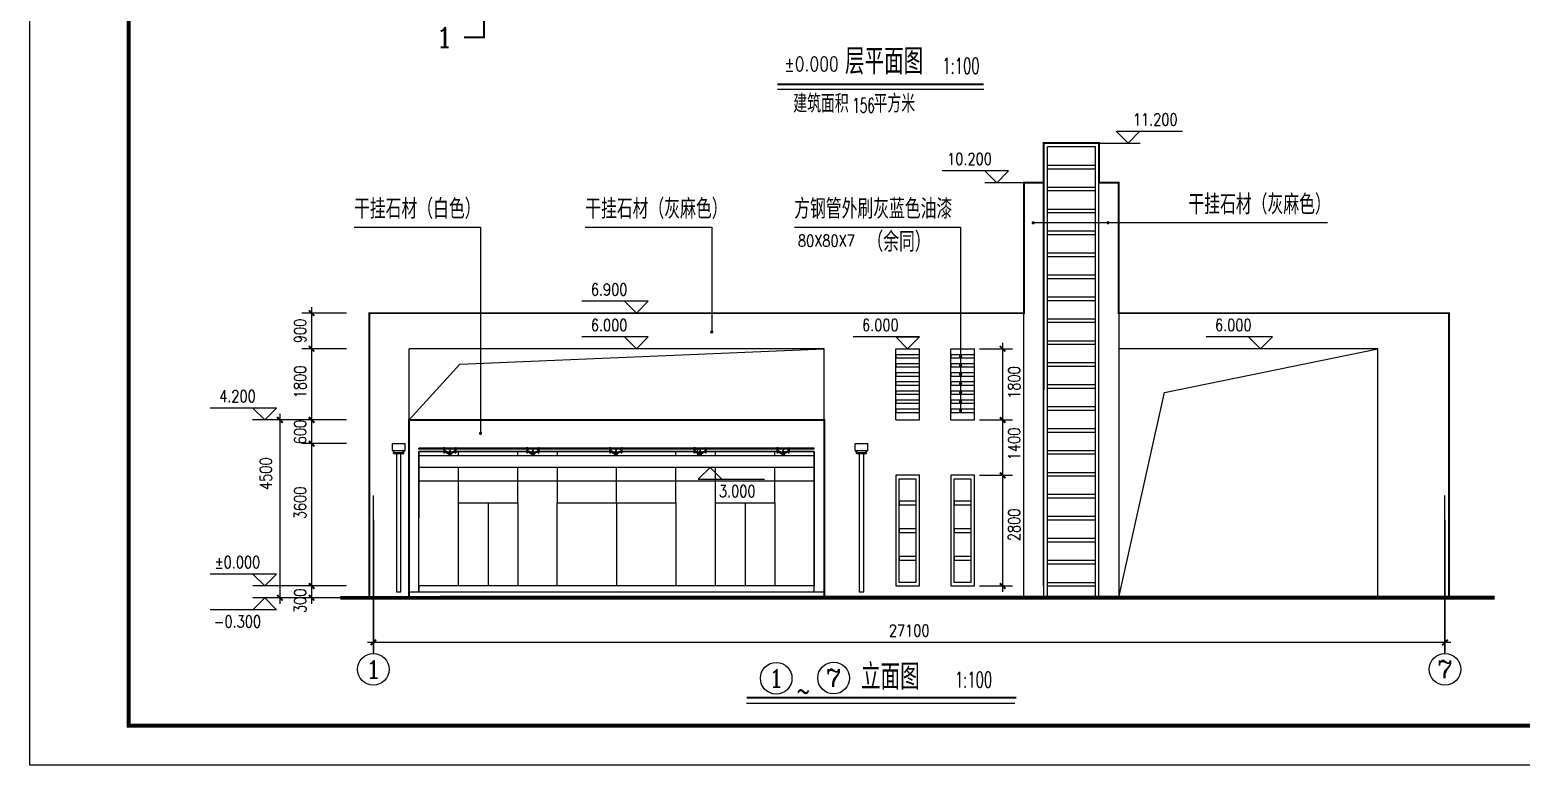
# Model space of a CAD drawing. Extents: x 535358 to 858566, y -185481 to -98609.
# Drawn here: x 711784 to 749501, y -162258 to -143660 of the extents above; entities that cross this region are included whole.
import ezdxf
from ezdxf.enums import TextEntityAlignment as Align

# ---------------------------------------------------------------- set-up
doc = ezdxf.new("R2010")
doc.units = 0
doc.header["$LTSCALE"] = 1000
doc.header["$MEASUREMENT"] = 0
doc.linetypes.add('CENTER2', pattern=[1.125, 0.75, -0.125, 0.125, -0.125])
doc.linetypes.add('CENTERX2', pattern=[101.6, 63.5, -12.7, 12.7, -12.7])
doc.layers.get('0').update_dxf_attribs({"linetype": 'CONTINUOUS'})
doc.layers.get('DEFPOINTS').update_dxf_attribs({"linetype": 'CONTINUOUS'})
for name, color, linetype in [('_TCH_MASK', 7, 'CONTINUOUS'), ('AXIS', 3, 'CONTINUOUS'), ('AXIS_TEXT', 3, 'CONTINUOUS'), ('E_GROUND', 2, 'CONTINUOUS'), ('E_WALL', 255, 'CONTINUOUS'), ('E_WINDOW', 2, 'CONTINUOUS'), ('LEVL', 3, 'CONTINUOUS'), ('PUB_SYMB', 3, 'CONTINUOUS'), ('PUB_SYMB_TEXT', 7, 'CONTINUOUS'), ('PUB_TEXT', 7, 'CONTINUOUS'), ('PUB_TITLE', 4, 'CONTINUOUS'), ('PUB_WALL', 255, 'CONTINUOUS'), ('STAIR', 2, 'CONTINUOUS'), ('WALL', 151, 'CONTINUOUS'), ('玻璃', 3, 'CONTINUOUS')]:
    doc.layers.add(name, color=color, linetype=linetype)
doc.styles.add('-HZTXTSIMPLEX', font='SIMPLEX.shx', dxfattribs={"bigfont": 'HZTXT.shx'})
doc.styles.add('-宋体', font='SimSun.ttf', dxfattribs={"width": 0.8})
doc.styles.add('_COMPLEX', font='COMPLEX', dxfattribs={"width": 0.6125})
doc.styles.add('_OCHINESE', font='simplex.shx', dxfattribs={"bigfont": 'OCHINESE.shx'})
doc.styles.add('_SIMPLEX', font='SIMPLEX.shx', dxfattribs={"width": 0.8})
doc.styles.add('COMP', font='COMPLEX.shx', dxfattribs={"bigfont": 'hztxt'})
doc.styles.add('COMPLEX', font='COMPLEX.shx')
doc.styles.add('dim_font', font='SIMPLEX.shx', dxfattribs={"width": 0.8})
doc.dimstyles.new('DIMN', dxfattribs={"dimtxt": 300, "dimasz": 100, "dimexe": 250, "dimexo": 300, "dimgap": 0, "dimtad": 0, "dimdec": 0, "dimzin": 0, "dimdsep": 46, "dimtxsty": 'dim_font', "dimblk": 'ARCHTICK', "dimcen": 0.09, "dimdle": 150, "dimclrt": 7, "dimazin": 0, "dimtfac": 1, "dimtdec": 0, "dimtix": 1, "dimtmove": 2, "dimatfit": 3, "dimldrblk": 'ARCHTICK', "dimfxl": 1, "dimtvp": 1, "dimtolj": 1, "dimtzin": 0, "dimarcsym": 0})

# ---------------------------------------------------------------- blocks, each defined once
blk = doc.blocks.new('_section')
at = {"const_width": 0.1}
blk.add_lwpolyline([(1, 0), (0, 0), (0, 1.5)], dxfattribs=at)
at = {"layer": 'PUB_SYMB_TEXT', "style": 'COMP'}
blk.add_attdef('A', text='', height=1, dxfattribs=at).set_placement((2, 0), align=Align.MIDDLE)
blk = doc.blocks.new('_axiso')
blk.add_circle((0, 0), 0.5)
at = {"layer": 'AXIS_TEXT', "style": 'COMPLEX', "width": 1.041667}
blk.add_attdef('A', text='', height=0.56, dxfattribs=at).set_placement((-0.25, -0.28), (0.25, -0.28), align=Align.FIT)
blk = doc.blocks.new('_archtick')
at = {"const_width": 0.5}
blk.add_lwpolyline([(-0.7, -0.7), (0.7, 0.7)], dxfattribs=at)
blk = doc.blocks.new('*D268')
at = {"layer": 'AXIS', "color": 0, "lineweight": -2, "transparency": 16777216}
for p, q in [((720474, -156055), (720474, -159405)), ((747574, -156055), (747574, -159405)), ((747724, -159155), (720324, -159155))]:
    blk.add_line(p, q, dxfattribs=at)
at = {"layer": 'DEFPOINTS', "color": 0, "transparency": 16777216}
for p in [(720474, -155755), (747574, -155755), (720474, -159155)]:
    blk.add_point(p, dxfattribs=at)
at = {"layer": 'AXIS', "color": 0, "lineweight": -2, "transparency": 16777216, "xscale": 100, "yscale": 100, "zscale": 100, "rotation": 180}
blk.add_blockref('_archtick', (720474, -159155), dxfattribs=at)
at = {"layer": 'AXIS', "color": 0, "lineweight": -2, "transparency": 16777216, "xscale": 100, "yscale": 100, "zscale": 100}
blk.add_blockref('_archtick', (747574, -159155), dxfattribs=at)
at = {"layer": 'AXIS', "color": 7, "transparency": 16777216, "insert": (734024, -158855), "char_height": 300, "attachment_point": 5, "style": 'dim_font'}
blk.add_mtext('\\A1;27100', dxfattribs=at)
blk = doc.blocks.new('*D269')
at = {"layer": 'AXIS', "color": 0, "lineweight": -2, "transparency": 16777216}
for p, q in [((719795, -154126), (718660, -154126)), ((718910, -153976), (718910, -157876)), ((719795, -157726), (718660, -157726))]:
    blk.add_line(p, q, dxfattribs=at)
at = {"layer": 'DEFPOINTS', "color": 0, "transparency": 16777216}
for p in [(720095, -154126), (718910, -157726), (720095, -157726)]:
    blk.add_point(p, dxfattribs=at)
at = {"layer": 'AXIS', "color": 0, "lineweight": -2, "transparency": 16777216, "xscale": 100, "yscale": 100, "zscale": 100}
for p, rotation in [((718910, -154126), 90), ((718910, -157726), 270)]:
    blk.add_blockref('_archtick', p, dxfattribs=dict(at, rotation=rotation))
at = {"layer": 'AXIS', "color": 7, "transparency": 16777216, "insert": (718620, -155626), "char_height": 300, "attachment_point": 5, "rotation": 90, "style": 'dim_font'}
blk.add_mtext('\\A1;3600', dxfattribs=at)
blk = doc.blocks.new('*D270')
at = {"layer": 'AXIS', "color": 0, "lineweight": -2, "transparency": 16777216}
for p, q in [((718110, -153376), (718110, -158176)), ((719180, -153526), (717860, -153526)), ((719162, -158026), (717860, -158026))]:
    blk.add_line(p, q, dxfattribs=at)
at = {"layer": 'DEFPOINTS', "color": 0, "transparency": 16777216}
for p in [(719480, -153526), (718110, -158026), (719462, -158026)]:
    blk.add_point(p, dxfattribs=at)
at = {"layer": 'AXIS', "color": 0, "lineweight": -2, "transparency": 16777216, "xscale": 100, "yscale": 100, "zscale": 100}
for p, rotation in [((718110, -153526), 90), ((718110, -158026), 270)]:
    blk.add_blockref('_archtick', p, dxfattribs=dict(at, rotation=rotation))
at = {"layer": 'AXIS', "color": 7, "transparency": 16777216, "insert": (717755, -154886), "char_height": 300, "attachment_point": 5, "rotation": 90, "style": 'dim_font'}
blk.add_mtext('\\A1;4500', dxfattribs=at)
blk = doc.blocks.new('*D271')
at = {"layer": 'AXIS', "color": 0, "lineweight": -2, "transparency": 16777216}
for p, q in [((718910, -157576), (718910, -158176)), ((719795, -157726), (718660, -157726)), ((719795, -158026), (718660, -158026))]:
    blk.add_line(p, q, dxfattribs=at)
at = {"layer": 'DEFPOINTS', "color": 0, "transparency": 16777216}
for p in [(718910, -158026), (720095, -157726), (720095, -158026)]:
    blk.add_point(p, dxfattribs=at)
at = {"layer": 'AXIS', "color": 0, "lineweight": -2, "transparency": 16777216, "xscale": 100, "yscale": 100, "zscale": 100}
for p, rotation in [((718910, -157726), 90), ((718910, -158026), 270)]:
    blk.add_blockref('_archtick', p, dxfattribs=dict(at, rotation=rotation))
at = {"layer": 'AXIS', "color": 7, "transparency": 16777216, "insert": (718621, -158102), "char_height": 300, "attachment_point": 5, "rotation": 90, "style": 'dim_font'}
blk.add_mtext('\\A1;300', dxfattribs=at)
blk = doc.blocks.new('*D272')
at = {"layer": 'AXIS', "color": 0, "lineweight": -2, "transparency": 16777216}
for p, q in [((719795, -150826), (718660, -150826)), ((718910, -150676), (718910, -151876)), ((719795, -151726), (718660, -151726))]:
    blk.add_line(p, q, dxfattribs=at)
at = {"layer": 'DEFPOINTS', "color": 0, "transparency": 16777216}
for p in [(720095, -150826), (718910, -151726), (720095, -151726)]:
    blk.add_point(p, dxfattribs=at)
at = {"layer": 'AXIS', "color": 0, "lineweight": -2, "transparency": 16777216, "xscale": 100, "yscale": 100, "zscale": 100}
for p, rotation in [((718910, -150826), 90), ((718910, -151726), 270)]:
    blk.add_blockref('_archtick', p, dxfattribs=dict(at, rotation=rotation))
at = {"layer": 'AXIS', "color": 7, "transparency": 16777216, "insert": (718619, -151276), "char_height": 300, "attachment_point": 5, "rotation": 90, "style": 'dim_font'}
blk.add_mtext('\\A1;900', dxfattribs=at)
blk = doc.blocks.new('*D273')
at = {"layer": 'AXIS', "color": 0, "lineweight": -2, "transparency": 16777216}
for p, q in [((718910, -151576), (718910, -153676)), ((719795, -151726), (718660, -151726)), ((719795, -153526), (718660, -153526))]:
    blk.add_line(p, q, dxfattribs=at)
at = {"layer": 'DEFPOINTS', "color": 0, "transparency": 16777216}
for p in [(720095, -151726), (718910, -153526), (720095, -153526)]:
    blk.add_point(p, dxfattribs=at)
at = {"layer": 'AXIS', "color": 0, "lineweight": -2, "transparency": 16777216, "xscale": 100, "yscale": 100, "zscale": 100}
for p, rotation in [((718910, -151726), 90), ((718910, -153526), 270)]:
    blk.add_blockref('_archtick', p, dxfattribs=dict(at, rotation=rotation))
at = {"layer": 'AXIS', "color": 7, "transparency": 16777216, "insert": (718619, -152564), "char_height": 300, "attachment_point": 5, "rotation": 90, "style": 'dim_font'}
blk.add_mtext('\\A1;1800', dxfattribs=at)
blk = doc.blocks.new('bz')
at = {"color": 2, "linetype": 'Continuous'}
for p, q in [((-172, 153), (-158, 156)), ((-172, 153), (-158, 156)), ((-172, 150), (-172, 153)), ((-142, 151), (-172, 151)), ((-157, 151), (-172, 151)), ((-172, 150), (-160, 150)), ((-172, 150), (-160, 150)), ((-172, 124), (-160, 124)), ((-172, 124), (-172, 121)), ((-142, 123), (-172, 123)), ((-157, 123), (-172, 123)), ((-172, 121), (-158, 118)), ((-172, 121), (-158, 118)), ((-126, 156), (-158, 156)), ((-126, 118), (-158, 118)), ((-157, 118), (-157, 115)), ((-157, 115), (-142, 115)), ((-156, 118), (-156, 115)), ((-147, 115), (-148, 114)), ((-148, 114), (-134, 114)), ((-134, 114), (-148, 114)), ((-148, 108), (-148, 114)), ((-148, 108), (-147, 107)), ((-134, 108), (-148, 108)), ((-134, 108), (-148, 108)), ((-134, 108), (-148, 108)), ((-134, 108), (-148, 108)), ((-147, 107), (-147, 89)), ((-135, 107), (-147, 107)), ((-137, 114), (-145, 108)), ((-145, 114), (-137, 108)), ((-145, 114), (-145, 108)), ((-142, 151), (-112, 151)), ((-142, 123), (-112, 123)), ((-142, 115), (-126, 115)), ((-137, 114), (-137, 108)), ((-135, 115), (-134, 114)), ((-134, 108), (-135, 107)), ((-135, 107), (-135, 89)), ((-134, 108), (-134, 114)), ((-127, 118), (-127, 115)), ((-112, 153), (-126, 156)), ((-112, 121), (-126, 118)), ((-126, 118), (-126, 115)), ((-112, 150), (-124, 150)), ((-112, 124), (-124, 124)), ((-112, 150), (-112, 153)), ((-112, 124), (-112, 121)), ((112, 153), (126, 156)), ((112, 150), (112, 153)), ((142, 151), (112, 151)), ((112, 150), (124, 150)), ((112, 124), (112, 121)), ((112, 124), (124, 124)), ((142, 123), (112, 123)), ((112, 121), (126, 118)), ((126, 156), (142, 156)), ((126, 118), (126, 115)), ((126, 118), (158, 118)), ((142, 115), (126, 115)), ((127, 118), (127, 115)), ((135, 115), (134, 114)), ((134, 108), (134, 114)), ((134, 114), (148, 114)), ((148, 114), (134, 114)), ((134, 108), (135, 107)), ((134, 108), (148, 108)), ((134, 108), (148, 108)), ((134, 108), (148, 108)), ((134, 108), (148, 108)), ((135, 107), (135, 89)), ((135, 107), (147, 107)), ((137, 114), (137, 108)), ((145, 114), (137, 108)), ((137, 114), (145, 108)), ((157, 156), (142, 156)), ((142, 151), (171, 151)), ((142, 123), (171, 123)), ((157, 115), (142, 115)), ((145, 114), (145, 108)), ((147, 115), (148, 114)), ((148, 108), (147, 107)), ((147, 107), (147, 89)), ((148, 108), (148, 114)), ((156, 118), (156, 115)), ((171, 153), (157, 156)), ((171, 121), (157, 118)), ((157, 118), (157, 115)), ((171, 150), (159, 150)), ((171, 124), (159, 124)), ((171, 150), (171, 153)), ((171, 124), (171, 121))]:
    blk.add_line(p, q, dxfattribs=at)
at = {"color": 2}
for p, q in [((-167, 79), (-117, 79)), ((-167, 79), (-167, 73)), ((-167, 79), (-117, 79)), ((-167, 73), (-142, 73)), ((-142, 73), (-51, 19)), ((-37, 47), (-117, 79)), ((-117, 79), (-117, 58)), ((-117, 77), (-117, 68)), ((-111, 69), (-111, 63)), ((-110, 62), (-52, 27)), ((-51, 47), (-109, 70)), ((-51, 28), (-51, 46)), ((-51, 19), (-51, 17)), ((-51, 19), (-51, 18)), ((-51, 17), (-35, 17)), ((-37, 47), (-37, 17)), ((-37, 47), (37, 47)), ((-37, 17), (51, 17)), ((-10, 17), (-24, 17)), ((-24, -7), (-24, 7)), ((24, 7), (-24, 7)), ((-17, 72), (-17, 59)), ((-17, 54), (-17, 47)), ((-15, 7), (-15, 17)), ((-14, 75), (14, 75)), ((-14, 57), (14, 57)), ((-13, 57), (13, 57)), ((13, 57), (-13, 57)), ((-10, 5), (10, -5)), ((-10, -5), (-10, 5)), ((-10, -5), (10, 5)), ((10, 5), (-10, 5)), ((-9, 59), (-9, 72)), ((-9, 47), (-9, 54)), ((9, 59), (9, 72)), ((9, 47), (9, 54)), ((10, -5), (10, 5)), ((15, 7), (15, 17)), ((17, 72), (17, 59)), ((17, 54), (17, 47)), ((24, -7), (24, 7)), ((37, 47), (117, 79)), ((37, 47), (37, 17)), ((142, 73), (51, 19)), ((51, 47), (109, 70)), ((51, 28), (51, 46)), ((51, 19), (51, 17)), ((110, 62), (52, 27)), ((111, 69), (111, 63)), ((117, 79), (117, 58)), ((167, 79), (117, 79)), ((167, 79), (117, 79)), ((117, 77), (117, 68)), ((167, 73), (142, 73)), ((167, 79), (167, 73)), ((24, -7), (-24, -7)), ((15, -7), (-15, -7)), ((10, -5), (-10, -5))]:
    blk.add_line(p, q, dxfattribs=at)
at = {"color": 0, "linetype": 'CENTER2', "ltscale": 0.05}
for p, q in [((-160, 150), (-160, 124)), ((-146, 107), (-146, 89)), ((-142, 142), (-142, 22)), ((-137, 107), (-137, 89)), ((-124, 150), (-124, 124)), ((124, 150), (124, 124)), ((137, 107), (137, 89)), ((142, 142), (142, 24)), ((146, 107), (146, 89)), ((159, 150), (159, 124))]:
    blk.add_line(p, q, dxfattribs=at)
at = {"ltscale": 0.04}
blk.add_line((-150, 150), (-150, 124), dxfattribs=at)
at = {"color": 0, "linetype": 'CENTER2', "ltscale": 0.01}
for p, q in [((-142, 21), (-142, 150)), ((0, 150), (0, -7)), ((0, 150), (0, -7)), ((142, 21), (142, 156))]:
    blk.add_line(p, q, dxfattribs=at)
at = {"color": 7, "linetype": 'CENTERX2'}
for p, q in [((-13, 7), (-13, 17)), ((13, 7), (13, 17))]:
    blk.add_line(p, q, dxfattribs=at)
at = {"color": 4}
for p, q in [((-8, 71), (-8, 71)), ((-8, 71), (-8, 71)), ((-8, 53), (-8, 53)), ((-8, 53), (-8, 53))]:
    blk.add_line(p, q, dxfattribs=at)
for p, q in [((-24, -7), (-24, -36)), ((24, -7), (24, -36))]:
    blk.add_line(p, q)
at = {"color": 2}
for centre, radius, start, end in [((-110, 69), 1, 68.0744, 179.2317), ((-110, 63), 1, 179.2317, 239.1209), ((-52, 28), 1, 239.1209, 359.2317), ((-52, 46), 1, 359.2317, 68.0744), ((-13, 71), 4.61, 20.4369, 159.5631), ((-13, 63), 5.67, 220.2984, 319.7016), ((-13, 52), 4.61, 20.4369, 159.5631), ((0, 75), 14, 0, 180), ((0, 61), 13.8, 51.5375, 128.4625), ((0, 77), 19.5, 243.8153, 296.1847), ((0, 43), 13.8, 51.5375, 128.4625), ((13, 71), 4.54, 19.7922, 160.2078), ((13, 63), 5.56, 219.7653, 320.2347), ((13, 53), 4.54, 19.7922, 160.2078), ((52, 46), 1, 111.9256, 180.7683), ((52, 28), 1, 180.7683, 300.8791), ((110, 69), 1, 0.7683, 111.9256), ((110, 63), 1, 300.8791, 0.7683)]:
    blk.add_arc(centre, radius, start, end, dxfattribs=at)
at = {"layer": 'DEFPOINTS', "color": 0, "linetype": 'ByBlock'}
blk.add_point((0, 76), dxfattribs=at)
at = {"layer": 'PUB_WALL', "linetype": 'Continuous'}
for p, q in [((-128, 81), (-156, 81)), ((-128, 81), (-156, 81)), ((128, 81), (156, 81)), ((128, 81), (156, 81))]:
    blk.add_line(p, q, dxfattribs=at)
at = {"layer": 'PUB_WALL'}
for p, q in [((-156, 81), (-156, 79)), ((-156, 81), (-156, 79)), ((-128, 79), (-156, 79)), ((-128, 79), (-156, 79)), ((-156, 73), (-156, 71)), ((-156, 73), (-156, 71)), ((-138, 71), (-156, 71)), ((-138, 71), (-156, 71)), ((-152, 63), (-152, 69)), ((-152, 63), (-152, 69)), ((-151, 87), (-151, 83)), ((-151, 87), (-151, 83)), ((-151, 87), (-151, 83)), ((-151, 87), (-151, 83)), ((-151, 71), (-150, 71)), ((-142, 71), (-151, 71)), ((-151, 71), (-150, 71)), ((-142, 71), (-151, 71)), ((-150, 81), (-132, 81)), ((-150, 81), (-132, 81)), ((-150, 71), (-138, 71)), ((-150, 71), (-149, 71)), ((-150, 71), (-138, 71)), ((-150, 71), (-149, 71)), ((-150, 62), (-149, 59)), ((-150, 62), (-149, 59)), ((-150, 61), (-149, 61)), ((-150, 61), (-133, 61)), ((-150, 61), (-149, 61)), ((-150, 61), (-133, 61)), ((-133, 89), (-149, 89)), ((-148, 89), (-149, 89)), ((-133, 89), (-149, 89)), ((-148, 89), (-149, 89)), ((-148, 81), (-149, 81)), ((-148, 81), (-149, 81)), ((-149, 71), (-138, 71)), ((-149, 71), (-138, 71)), ((-149, 61), (-135, 61)), ((-149, 61), (-135, 61)), ((-149, 58), (-135, 58)), ((-149, 58), (-135, 58)), ((-148, 58), (-148, 31)), ((-148, 58), (-148, 31)), ((-134, 31), (-148, 31)), ((-148, 31), (-141, 31)), ((-148, 31), (-146, 29)), ((-134, 31), (-148, 31)), ((-148, 31), (-141, 31)), ((-148, 31), (-146, 29)), ((-147, 63), (-147, 69)), ((-147, 63), (-147, 69)), ((-147, 63), (-147, 67)), ((-147, 63), (-147, 67)), ((-147, 63), (-147, 67)), ((-147, 63), (-147, 67)), ((-146, 87), (-146, 83)), ((-146, 87), (-146, 83)), ((-146, 87), (-146, 83)), ((-146, 87), (-146, 83)), ((-146, 87), (-146, 83)), ((-146, 87), (-146, 83)), ((-146, 29), (-146, 58)), ((-146, 29), (-146, 58)), ((-146, 29), (-136, 29)), ((-146, 29), (-136, 29)), ((-145, 71), (-139, 71)), ((-145, 71), (-139, 71)), ((-145, 61), (-139, 61)), ((-145, 61), (-139, 61)), ((-138, 89), (-144, 89)), ((-138, 89), (-144, 89)), ((-138, 81), (-144, 81)), ((-138, 81), (-144, 81)), ((-138, 71), (-142, 71)), ((-138, 71), (-142, 71)), ((-137, 63), (-137, 69)), ((-137, 63), (-137, 69)), ((-137, 63), (-137, 67)), ((-137, 63), (-137, 67)), ((-137, 63), (-137, 67)), ((-137, 63), (-137, 67)), ((-136, 87), (-136, 83)), ((-136, 87), (-136, 83)), ((-136, 87), (-136, 83)), ((-136, 87), (-136, 83)), ((-136, 87), (-136, 83)), ((-136, 87), (-136, 83)), ((-136, 29), (-136, 58)), ((-136, 29), (-136, 58)), ((-136, 29), (-134, 31)), ((-136, 29), (-134, 31)), ((-135, 61), (-134, 61)), ((-135, 61), (-134, 61)), ((-133, 89), (-134, 89)), ((-133, 89), (-134, 89)), ((-133, 81), (-134, 81)), ((-133, 81), (-134, 81)), ((-133, 61), (-134, 59)), ((-133, 61), (-134, 59)), ((-134, 59), (-134, 31)), ((-134, 59), (-134, 31)), ((-131, 87), (-131, 83)), ((-131, 87), (-131, 83)), ((-131, 63), (-131, 67)), ((-131, 63), (-131, 67)), ((-128, 81), (-128, 79)), ((-128, 81), (-128, 79)), ((128, 81), (128, 79)), ((128, 81), (128, 79)), ((128, 79), (156, 79)), ((128, 79), (156, 79)), ((131, 87), (131, 83)), ((131, 87), (131, 83)), ((131, 63), (131, 67)), ((131, 63), (131, 67)), ((150, 81), (132, 81)), ((150, 81), (132, 81)), ((133, 89), (134, 89)), ((133, 89), (149, 89)), ((133, 89), (134, 89)), ((133, 89), (149, 89)), ((133, 81), (134, 81)), ((133, 81), (134, 81)), ((133, 61), (134, 59)), ((150, 61), (133, 61)), ((133, 61), (134, 59)), ((150, 61), (133, 61)), ((135, 61), (134, 61)), ((135, 61), (134, 61)), ((134, 59), (134, 31)), ((134, 59), (134, 31)), ((134, 31), (148, 31)), ((136, 29), (134, 31)), ((134, 31), (148, 31)), ((136, 29), (134, 31)), ((149, 61), (135, 61)), ((149, 61), (135, 61)), ((149, 58), (135, 58)), ((149, 58), (135, 58)), ((136, 87), (136, 83)), ((136, 87), (136, 83)), ((136, 87), (136, 83)), ((136, 87), (136, 83)), ((136, 87), (136, 83)), ((136, 87), (136, 83)), ((136, 29), (136, 58)), ((136, 29), (136, 58)), ((146, 29), (136, 29)), ((146, 29), (136, 29)), ((137, 63), (137, 69)), ((137, 63), (137, 69)), ((137, 63), (137, 67)), ((137, 63), (137, 67)), ((137, 63), (137, 67)), ((137, 63), (137, 67)), ((138, 89), (144, 89)), ((138, 89), (144, 89)), ((138, 81), (144, 81)), ((138, 81), (144, 81)), ((138, 71), (156, 71)), ((138, 71), (142, 71)), ((149, 71), (138, 71)), ((150, 71), (138, 71)), ((138, 71), (156, 71)), ((138, 71), (142, 71)), ((149, 71), (138, 71)), ((150, 71), (138, 71)), ((145, 71), (139, 71)), ((145, 71), (139, 71)), ((145, 61), (139, 61)), ((145, 61), (139, 61)), ((148, 31), (141, 31)), ((148, 31), (141, 31)), ((142, 71), (151, 71)), ((142, 71), (151, 71)), ((146, 87), (146, 83)), ((146, 87), (146, 83)), ((146, 87), (146, 83)), ((146, 87), (146, 83)), ((146, 87), (146, 83)), ((146, 87), (146, 83)), ((146, 29), (146, 58)), ((146, 29), (146, 58)), ((148, 31), (146, 29)), ((148, 31), (146, 29)), ((147, 63), (147, 69)), ((147, 63), (147, 69)), ((147, 63), (147, 67)), ((147, 63), (147, 67)), ((147, 63), (147, 67)), ((147, 63), (147, 67)), ((148, 89), (149, 89)), ((148, 89), (149, 89)), ((148, 81), (149, 81)), ((148, 81), (149, 81)), ((148, 58), (148, 31)), ((148, 58), (148, 31)), ((150, 71), (149, 71)), ((150, 71), (149, 71)), ((150, 62), (149, 59)), ((150, 62), (149, 59)), ((150, 61), (149, 61)), ((150, 61), (149, 61)), ((151, 71), (150, 71)), ((151, 71), (150, 71)), ((151, 87), (151, 83)), ((151, 87), (151, 83)), ((151, 87), (151, 83)), ((151, 87), (151, 83)), ((152, 63), (152, 69)), ((152, 63), (152, 69)), ((156, 81), (156, 79)), ((156, 81), (156, 79)), ((156, 73), (156, 71)), ((156, 73), (156, 71))]:
    blk.add_line(p, q, dxfattribs=at)
for centre, radius, start, end in [((-150, 69), 2, 90, 180), ((-150, 69), 2, 90, 180), ((-150, 63), 2, 180, 270), ((-150, 63), 2, 180, 270), ((-149, 87), 2, 89.9997, 179.9997), ((-149, 87), 2, 89.9997, 179.9997), ((-149, 83), 2, 179.9997, 269.9997), ((-149, 83), 2, 179.9997, 269.9997), ((-149, 69), 2, 0, 90), ((-149, 69), 2, 0, 90), ((-149, 63), 2, 270, 0), ((-149, 63), 2, 270, 0), ((-149, 59), 1, 196.8728, 270), ((-149, 59), 1, 196.8728, 270), ((-148, 87), 2, 359.9997, 89.9997), ((-148, 87), 2, 359.9997, 89.9997), ((-148, 83), 2, 269.9997, 359.9997), ((-148, 83), 2, 269.9997, 359.9997), ((-145, 69), 2, 90, 180), ((-145, 69), 2, 90, 180), ((-145, 63), 2, 180, 270), ((-145, 63), 2, 180, 270), ((-144, 87), 2, 89.9997, 179.9997), ((-144, 87), 2, 89.9997, 179.9997), ((-144, 83), 2, 179.9997, 269.9997), ((-144, 83), 2, 179.9997, 269.9997), ((-139, 69), 2, 0, 90), ((-139, 69), 2, 0, 90), ((-139, 63), 2, 270, 0), ((-139, 63), 2, 270, 0), ((-138, 87), 2, 359.9997, 89.9997), ((-138, 87), 2, 359.9997, 89.9997), ((-138, 83), 2, 269.9997, 359.9997), ((-138, 83), 2, 269.9997, 359.9997), ((-135, 69), 2, 143.4651, 180), ((-135, 69), 2, 143.4651, 180), ((-135, 63), 2, 180, 270), ((-135, 63), 2, 180, 270), ((-134, 87), 2, 89.9997, 179.9997), ((-134, 87), 2, 89.9997, 179.9997), ((-134, 83), 2, 179.9997, 269.9997), ((-134, 83), 2, 179.9997, 269.9997), ((-135, 59), 1, 270, 343.1272), ((-135, 59), 1, 270, 343.1272), ((-133, 87), 2, 359.9997, 89.9997), ((-133, 87), 2, 359.9997, 89.9997), ((-133, 83), 2, 269.9997, 359.9997), ((-133, 83), 2, 269.9997, 359.9997), ((-133, 63), 2, 270, 0), ((-133, 63), 2, 270, 0), ((133, 87), 2, 90.0003, 180.0003), ((133, 87), 2, 90.0003, 180.0003), ((133, 83), 2, 180.0003, 270.0003), ((133, 83), 2, 180.0003, 270.0003), ((133, 63), 2, 180, 270), ((133, 63), 2, 180, 270), ((134, 87), 2, 0.0003, 90.0003), ((134, 87), 2, 0.0003, 90.0003), ((134, 83), 2, 270.0003, 0.0003), ((134, 83), 2, 270.0003, 0.0003), ((135, 59), 1, 196.8728, 270), ((135, 59), 1, 196.8728, 270), ((135, 63), 2, 270, 0), ((135, 63), 2, 270, 0), ((138, 87), 2, 90.0003, 180.0003), ((138, 87), 2, 90.0003, 180.0003), ((138, 83), 2, 180.0003, 270.0003), ((138, 83), 2, 180.0003, 270.0003), ((135, 69), 2, 0, 36.5349), ((135, 69), 2, 0, 36.5349), ((139, 69), 2, 90, 180), ((139, 69), 2, 90, 180), ((139, 63), 2, 180, 270), ((139, 63), 2, 180, 270), ((144, 87), 2, 0.0003, 90.0003), ((144, 87), 2, 0.0003, 90.0003), ((144, 83), 2, 270.0003, 0.0003), ((144, 83), 2, 270.0003, 0.0003), ((145, 69), 2, 0, 90), ((145, 69), 2, 0, 90), ((145, 63), 2, 270, 0), ((145, 63), 2, 270, 0), ((148, 87), 2, 90.0003, 180.0003), ((148, 87), 2, 90.0003, 180.0003), ((148, 83), 2, 180.0003, 270.0003), ((148, 83), 2, 180.0003, 270.0003), ((149, 69), 2, 90, 180), ((149, 69), 2, 90, 180), ((149, 63), 2, 180, 270), ((149, 63), 2, 180, 270), ((149, 87), 2, 0.0003, 90.0003), ((149, 87), 2, 0.0003, 90.0003), ((149, 83), 2, 270.0003, 0.0003), ((149, 83), 2, 270.0003, 0.0003), ((149, 59), 1, 270, 343.1272), ((149, 59), 1, 270, 343.1272), ((150, 69), 2, 0, 90), ((150, 69), 2, 0, 90), ((150, 63), 2, 270, 0), ((150, 63), 2, 270, 0)]:
    blk.add_arc(centre, radius, start, end, dxfattribs=at)
at = {"layer": 'WALL', "linetype": 'Continuous'}
for p, q in [((-128, 81), (-156, 81)), ((128, 81), (156, 81))]:
    blk.add_line(p, q, dxfattribs=at)
at = {"layer": 'WALL'}
for p, q in [((-156, 81), (-156, 79)), ((-128, 79), (-156, 79)), ((-156, 73), (-156, 71)), ((-138, 71), (-156, 71)), ((-152, 63), (-152, 69)), ((-151, 87), (-151, 83)), ((-151, 87), (-151, 83)), ((-151, 71), (-150, 71)), ((-142, 71), (-151, 71)), ((-150, 81), (-132, 81)), ((-150, 71), (-138, 71)), ((-150, 71), (-149, 71)), ((-150, 62), (-149, 59)), ((-150, 61), (-149, 61)), ((-150, 61), (-133, 61)), ((-133, 89), (-149, 89)), ((-148, 89), (-149, 89)), ((-148, 81), (-149, 81)), ((-149, 71), (-138, 71)), ((-149, 61), (-135, 61)), ((-149, 58), (-135, 58)), ((-148, 58), (-148, 31)), ((-134, 31), (-148, 31)), ((-148, 31), (-141, 31)), ((-148, 31), (-146, 29)), ((-147, 63), (-147, 69)), ((-147, 63), (-147, 67)), ((-147, 63), (-147, 67)), ((-146, 87), (-146, 83)), ((-146, 87), (-146, 83)), ((-146, 87), (-146, 83)), ((-146, 29), (-146, 58)), ((-146, 29), (-136, 29)), ((-145, 71), (-139, 71)), ((-145, 61), (-139, 61)), ((-138, 89), (-144, 89)), ((-138, 81), (-144, 81)), ((-138, 71), (-142, 71)), ((-137, 63), (-137, 69)), ((-137, 63), (-137, 67)), ((-137, 63), (-137, 67)), ((-136, 87), (-136, 83)), ((-136, 87), (-136, 83)), ((-136, 87), (-136, 83)), ((-136, 29), (-136, 58)), ((-136, 29), (-134, 31)), ((-135, 61), (-134, 61)), ((-133, 89), (-134, 89)), ((-133, 81), (-134, 81)), ((-133, 61), (-134, 59)), ((-134, 59), (-134, 31)), ((-131, 87), (-131, 83)), ((-131, 63), (-131, 67)), ((-128, 81), (-128, 79)), ((128, 81), (128, 79)), ((128, 79), (156, 79)), ((131, 87), (131, 83)), ((131, 63), (131, 67)), ((150, 81), (132, 81)), ((133, 89), (134, 89)), ((133, 89), (149, 89)), ((133, 81), (134, 81)), ((133, 61), (134, 59)), ((150, 61), (133, 61)), ((135, 61), (134, 61)), ((134, 59), (134, 31)), ((134, 31), (148, 31)), ((136, 29), (134, 31)), ((149, 61), (135, 61)), ((149, 58), (135, 58)), ((136, 87), (136, 83)), ((136, 87), (136, 83)), ((136, 87), (136, 83)), ((136, 29), (136, 58)), ((146, 29), (136, 29)), ((137, 63), (137, 69)), ((137, 63), (137, 67)), ((137, 63), (137, 67)), ((138, 89), (144, 89)), ((138, 81), (144, 81)), ((138, 71), (156, 71)), ((138, 71), (142, 71)), ((149, 71), (138, 71)), ((150, 71), (138, 71)), ((145, 71), (139, 71)), ((145, 61), (139, 61)), ((148, 31), (141, 31)), ((142, 71), (151, 71)), ((146, 87), (146, 83)), ((146, 87), (146, 83)), ((146, 87), (146, 83)), ((146, 29), (146, 58)), ((148, 31), (146, 29)), ((147, 63), (147, 69)), ((147, 63), (147, 67)), ((147, 63), (147, 67)), ((148, 89), (149, 89)), ((148, 81), (149, 81)), ((148, 58), (148, 31)), ((150, 71), (149, 71)), ((150, 62), (149, 59)), ((150, 61), (149, 61)), ((151, 71), (150, 71)), ((151, 87), (151, 83)), ((151, 87), (151, 83)), ((152, 63), (152, 69)), ((156, 81), (156, 79)), ((156, 73), (156, 71))]:
    blk.add_line(p, q, dxfattribs=at)
for centre, radius, start, end in [((-150, 69), 2, 90, 180), ((-150, 63), 2, 180, 270), ((-149, 87), 2, 89.9997, 179.9997), ((-149, 83), 2, 179.9997, 269.9997), ((-149, 69), 2, 0, 90), ((-149, 63), 2, 270, 0), ((-149, 59), 1, 196.8728, 270), ((-148, 87), 2, 359.9997, 89.9997), ((-148, 83), 2, 269.9997, 359.9997), ((-145, 69), 2, 90, 180), ((-145, 63), 2, 180, 270), ((-144, 87), 2, 89.9997, 179.9997), ((-144, 83), 2, 179.9997, 269.9997), ((-139, 69), 2, 0, 90), ((-139, 63), 2, 270, 0), ((-138, 87), 2, 359.9997, 89.9997), ((-138, 83), 2, 269.9997, 359.9997), ((-135, 69), 2, 143.4651, 180), ((-135, 63), 2, 180, 270), ((-134, 87), 2, 89.9997, 179.9997), ((-134, 83), 2, 179.9997, 269.9997), ((-135, 59), 1, 270, 343.1272), ((-133, 87), 2, 359.9997, 89.9997), ((-133, 83), 2, 269.9997, 359.9997), ((-133, 63), 2, 270, 0), ((133, 87), 2, 90.0003, 180.0003), ((133, 83), 2, 180.0003, 270.0003), ((133, 63), 2, 180, 270), ((134, 87), 2, 0.0003, 90.0003), ((134, 83), 2, 270.0003, 0.0003), ((135, 59), 1, 196.8728, 270), ((135, 63), 2, 270, 0), ((138, 87), 2, 90.0003, 180.0003), ((138, 83), 2, 180.0003, 270.0003), ((135, 69), 2, 0, 36.5349), ((139, 69), 2, 90, 180), ((139, 63), 2, 180, 270), ((144, 87), 2, 0.0003, 90.0003), ((144, 83), 2, 270.0003, 0.0003), ((145, 69), 2, 0, 90), ((145, 63), 2, 270, 0), ((148, 87), 2, 90.0003, 180.0003), ((148, 83), 2, 180.0003, 270.0003), ((149, 69), 2, 90, 180), ((149, 63), 2, 180, 270), ((149, 87), 2, 0.0003, 90.0003), ((149, 83), 2, 270.0003, 0.0003), ((149, 59), 1, 270, 343.1272), ((150, 69), 2, 0, 90), ((150, 63), 2, 270, 0)]:
    blk.add_arc(centre, radius, start, end, dxfattribs=at)
at = {"layer": '玻璃'}
for p, q in [((-5, 150), (-5, 124)), ((0, 150), (0, 124)), ((5, 150), (5, 124))]:
    blk.add_line(p, q, dxfattribs=at)
blk = doc.blocks.new('*D1135')
at = {"layer": 'AXIS', "color": 0, "lineweight": -2, "transparency": 16777216}
for p, q in [((718910, -153376), (718910, -154276)), ((719795, -153526), (718660, -153526)), ((719795, -154126), (718660, -154126))]:
    blk.add_line(p, q, dxfattribs=at)
at = {"layer": 'DEFPOINTS', "color": 0, "transparency": 16777216}
for p in [(720095, -153526), (718910, -154126), (720095, -154126)]:
    blk.add_point(p, dxfattribs=at)
at = {"layer": 'AXIS', "color": 0, "lineweight": -2, "transparency": 16777216, "xscale": 100, "yscale": 100, "zscale": 100}
for p, rotation in [((718910, -153526), 90), ((718910, -154126), 270)]:
    blk.add_blockref('_archtick', p, dxfattribs=dict(at, rotation=rotation))
at = {"layer": 'AXIS', "color": 7, "transparency": 16777216, "insert": (718620, -153834), "char_height": 300, "attachment_point": 5, "rotation": 90, "style": 'dim_font'}
blk.add_mtext('\\A1;600', dxfattribs=at)
blk = doc.blocks.new('*D1153')
at = {"layer": 'AXIS', "color": 0, "lineweight": -2, "transparency": 16777216}
for p, q in [((735802, -154926), (736637, -154926)), ((736387, -154776), (736387, -157876)), ((735802, -157726), (736637, -157726))]:
    blk.add_line(p, q, dxfattribs=at)
at = {"layer": 'DEFPOINTS', "color": 0, "transparency": 16777216}
for p in [(735502, -154926), (735502, -157726), (736387, -157726)]:
    blk.add_point(p, dxfattribs=at)
at = {"layer": 'AXIS', "color": 0, "lineweight": -2, "transparency": 16777216, "xscale": 100, "yscale": 100, "zscale": 100}
for p, rotation in [((736387, -154926), 90), ((736387, -157726), 270)]:
    blk.add_blockref('_archtick', p, dxfattribs=dict(at, rotation=rotation))
at = {"layer": 'AXIS', "color": 7, "transparency": 16777216, "insert": (736677, -156181), "char_height": 300, "attachment_point": 5, "rotation": 90, "style": 'dim_font'}
blk.add_mtext('\\A1;2800', dxfattribs=at)
blk = doc.blocks.new('*D1154')
at = {"layer": 'AXIS', "color": 0, "lineweight": -2, "transparency": 16777216}
for p, q in [((736387, -153376), (736387, -155076)), ((735802, -153526), (736637, -153526)), ((735802, -154926), (736637, -154926))]:
    blk.add_line(p, q, dxfattribs=at)
at = {"layer": 'DEFPOINTS', "color": 0, "transparency": 16777216}
for p in [(735502, -153526), (735502, -154926), (736387, -154926)]:
    blk.add_point(p, dxfattribs=at)
at = {"layer": 'AXIS', "color": 0, "lineweight": -2, "transparency": 16777216, "xscale": 100, "yscale": 100, "zscale": 100}
for p, rotation in [((736387, -153526), 90), ((736387, -154926), 270)]:
    blk.add_blockref('_archtick', p, dxfattribs=dict(at, rotation=rotation))
at = {"layer": 'AXIS', "color": 7, "transparency": 16777216, "insert": (736677, -154134), "char_height": 300, "attachment_point": 5, "rotation": 90, "style": 'dim_font'}
blk.add_mtext('\\A1;1400', dxfattribs=at)
blk = doc.blocks.new('*D1155')
at = {"layer": 'AXIS', "color": 0, "lineweight": -2, "transparency": 16777216}
for p, q in [((736387, -151576), (736387, -153676)), ((735802, -151726), (736637, -151726)), ((735802, -153526), (736637, -153526))]:
    blk.add_line(p, q, dxfattribs=at)
at = {"layer": 'DEFPOINTS', "color": 0, "transparency": 16777216}
for p in [(735502, -151726), (735502, -153526), (736387, -153526)]:
    blk.add_point(p, dxfattribs=at)
at = {"layer": 'AXIS', "color": 0, "lineweight": -2, "transparency": 16777216, "xscale": 100, "yscale": 100, "zscale": 100}
for p, rotation in [((736387, -151726), 90), ((736387, -153526), 270)]:
    blk.add_blockref('_archtick', p, dxfattribs=dict(at, rotation=rotation))
at = {"layer": 'AXIS', "color": 7, "transparency": 16777216, "insert": (736677, -152580), "char_height": 300, "attachment_point": 5, "rotation": 90, "style": 'dim_font'}
blk.add_mtext('\\A1;1800', dxfattribs=at)

msp = doc.modelspace()

# ---------------------------------------------------------------- linework, layer by layer
for p, q in [((731624, -154240.5), (721624, -154240.5)), ((731624, -154266), (721624, -154266)), ((721624, -154426), (731624, -154426)), ((731624, -154726), (721624, -154726))]:
    msp.add_line(p, q)
at = {"const_width": 50}
for points in [[(720374, -158026), (720374, -150826), (736924, -150826), (736924, -147526), (737424.9, -147526), (737424, -146526), (738824, -146526), (738824, -147526), (739324, -147526), (739324, -150826), (747674, -150826), (747674, -158026)], [(721374, -158026), (721374, -153526), (731874, -153526), (731875.1, -158023.1)]]:
    msp.add_lwpolyline(points, dxfattribs=at)
for points in [[(721624, -154266), (721624, -154240.5)], [(731624, -154266), (731624, -154240.5)]]:
    msp.add_lwpolyline(points)
at = {"layer": '_TCH_MASK', "color": 0}
for p, q in [((720954, -154301), (720954, -154126)), ((721274, -154301), (721274, -154126)), ((732657.7, -154301), (732657.7, -154126)), ((732977.7, -154301), (732977.7, -154126)), ((720954, -154301), (721274, -154301)), ((720984, -154376), (720984, -154351)), ((720984, -154351), (721244, -154351)), ((720984, -154376), (721244, -154376)), ((721244, -154376), (721244, -154351)), ((732657.7, -154301), (732977.7, -154301)), ((732687.7, -154376), (732687.7, -154351)), ((732687.7, -154351), (732947.7, -154351)), ((732687.7, -154376), (732947.7, -154376)), ((732947.7, -154376), (732947.7, -154351))]:
    msp.add_line(p, q, dxfattribs=at)
at = {"layer": '_TCH_MASK', "color": 0, "linetype": 'Continuous', "lineweight": 25, "ltscale": 0.5}
for p, q in [((720954, -154301), (721009, -154351)), ((721059, -154376), (721059, -157877.3)), ((721169, -157877.3), (721169, -154376)), ((721274, -154301), (721219, -154351)), ((732657.7, -154301), (732712.7, -154351)), ((732762.7, -154376), (732762.7, -157877.3)), ((732872.7, -157877.3), (732872.7, -154376)), ((732977.7, -154301), (732922.7, -154351)), ((721059, -157877.3), (721169, -157877.3)), ((732762.7, -157877.3), (732872.7, -157877.3))]:
    msp.add_line(p, q, dxfattribs=at)
at = {"layer": '_TCH_MASK'}
for points in [[(720954, -154126), (721274, -154126)], [(732657.7, -154126), (732977.7, -154126)]]:
    msp.add_lwpolyline(points, dxfattribs=at)
at = {"layer": 'AXIS'}
for p, q in [((738372.4, -146526), (739862.7, -146526)), ((737424, -147526), (735933.7, -147526)), ((718910.1, -153526), (717414.9, -153526)), ((720474, -159435), (720474, -155435)), ((747574, -159435), (747574, -155435)), ((718910.1, -158026), (717424, -158026)), ((718910.1, -157726), (717427.1, -157726)), ((718910.1, -157726), (717860.1, -157726))]:
    msp.add_line(p, q, dxfattribs=at)
at = {"layer": 'E_GROUND', "const_width": 100}
msp.add_lwpolyline([(719638.5, -158026), (719638.5, -158026), (748826.9, -158019)], dxfattribs=at)
at = {"layer": 'E_GROUND'}
msp.add_lwpolyline([(748326.9, -158019), (748075.7, -158019)], dxfattribs=at)
at = {"layer": 'E_WALL'}
for points in [[(736924, -158021.9), (736924, -147526), (737434, -147526)], [(737424.9, -147524.9), (737424, -158024.9)], [(737424.9, -147524.9), (737424, -158024.9)], [(738824, -158026), (738824, -147526)], [(738824, -147526), (739324, -147526), (739324, -158021.3)], [(720374, -158026), (720374, -150826), (720374, -150826)], [(736924, -150826), (720374, -150826)], [(747674, -150826), (747674, -150826), (739324, -150826)], [(747674, -150826), (747674, -158026)], [(721374, -158026), (721374, -151726)], [(731874, -151728.1), (721374, -151726.1)], [(721374, -153526), (722659.2, -152113.8), (731874, -151728.1)], [(731874, -158026), (731874, -151728.2)], [(745874, -151726), (739324, -151726)], [(739324, -158021.3), (740476.7, -152831), (745874, -151726)], [(745874, -158026), (745874, -151726)], [(731874, -153526), (721374, -153526)], [(721624, -157876), (721624, -154326)], [(721624, -154326), (721624, -154326), (722254.4, -154326)], [(722557.9, -154326), (724354.4, -154326)], [(724657.9, -154326), (726454.4, -154326)], [(726757.9, -154326), (728583.1, -154326)], [(728886.5, -154326), (730683.1, -154326)], [(730986.5, -154326), (731624, -154326)], [(731624, -157876), (731624, -154326)]]:
    msp.add_lwpolyline(points, dxfattribs=at)
at = {"layer": 'E_WINDOW'}
for points in [[(737424, -157726), (737424, -146525)], [(738824, -146526), (737424, -146526)], [(737524.1, -158021.7), (737524.1, -158021.7), (737524, -146616)], [(738734, -146616), (737524, -146616)], [(738734.1, -158021.4), (738734.1, -158021.4), (738734, -146616)], [(738824.1, -158021.4), (738824, -146526)], [(738734, -147091), (737524, -147091)], [(738734, -147181), (737524, -147181)], [(738734, -147646), (737524, -147646)], [(738734, -147736), (737524, -147736)], [(738734, -148201), (737524, -148201)], [(738734, -148291), (737524, -148291)], [(738734, -148756), (737524, -148756)], [(738734, -148846), (737524, -148846)], [(738734, -149311), (737524, -149311)], [(738734, -149401), (737524, -149401)], [(738734, -149866), (737524, -149866)], [(738734, -149956), (737524, -149956)], [(738734, -150421), (737524, -150421)], [(738734, -150511), (737524, -150511)], [(738734, -150976), (737524, -150976)], [(738734, -151066), (737524, -151066)], [(738734, -151531), (737524, -151531)], [(738734, -151621), (737524, -151621)], [(733684, -151726), (734284, -151726)], [(733684, -153526), (733684, -151726)], [(734284, -151876), (734284, -151876), (733684, -151876), (733684, -151956), (734284, -151956)], [(734284, -153526), (734284, -151726)], [(735074, -153526), (735074, -151726)], [(735074, -151726), (735674, -151726)], [(735674, -151876), (735674, -151876), (735074, -151876), (735074, -151956), (735674, -151956)], [(735674, -153526), (735674, -151726)], [(734284, -152106), (734284, -152106), (733684, -152106), (733684, -152186), (734284, -152186)], [(734284, -152336), (734284, -152336), (733684, -152336), (733684, -152416), (734284, -152416)], [(735674, -152106), (735674, -152106), (735074, -152106), (735074, -152186), (735674, -152186)], [(735674, -152336), (735674, -152336), (735074, -152336), (735074, -152416), (735674, -152416)], [(738734, -152086), (737524, -152086)], [(738734, -152176), (737524, -152176)], [(734284, -152566), (734284, -152566), (733684, -152566), (733684, -152646), (734284, -152646)], [(735674, -152566), (735674, -152566), (735074, -152566), (735074, -152646), (735674, -152646)], [(738734, -152641), (737524, -152641)], [(738734, -152731), (737524, -152731)], [(734284, -152796), (734284, -152796), (733684, -152796), (733684, -152876), (734284, -152876)], [(734284, -153026), (734284, -153026), (733684, -153026), (733684, -153106), (734284, -153106)], [(735674, -152796), (735674, -152796), (735074, -152796), (735074, -152876), (735674, -152876)], [(735674, -153026), (735674, -153026), (735074, -153026), (735074, -153106), (735674, -153106)], [(734284, -153256), (734284, -153256), (733684, -153256), (733684, -153336), (734284, -153336)], [(735674, -153256), (735674, -153256), (735074, -153256), (735074, -153336), (735674, -153336)], [(738734, -153196), (737524, -153196)], [(738734, -153286), (737524, -153286)], [(733684, -153526), (734284, -153526)], [(735074, -153526), (735674, -153526)], [(738734, -153751), (737524, -153751)], [(738734, -153841), (737524, -153841)], [(721624, -157726), (721624, -154326), (721624, -156001), (721624, -156001)], [(721624, -156863.5), (721624, -156863.5), (721624, -154326), (721624, -155926), (721624, -155063.5), (731624, -155063.5), (731624, -154326), (730986.5, -154326)], [(722254.4, -154326), (721624, -154326)], [(724354.4, -154326), (722557.9, -154326)], [(722624, -154426), (722624, -154326)], [(724124, -154426), (724124, -154326)], [(726454.4, -154326), (724657.9, -154326)], [(725124, -154326), (725124, -154426)], [(728583.1, -154326), (726757.9, -154326)], [(728124, -154426), (728124, -154326)], [(728669.2, -154266), (728669.2, -154426)], [(730683.1, -154326), (728886.5, -154326)], [(729124, -154426), (729124, -154326)], [(730624, -154426), (730624, -154326)], [(731624, -156001), (731624, -156001), (731624, -154326), (731624, -157726), (731624, -156001), (731624, -156863.5), (731624, -156863.5)], [(738734, -154306), (737524, -154306)], [(738734, -154396), (737524, -154396)], [(722624, -155626), (722624, -154726)], [(724124, -155626), (724124, -154726)], [(725124, -154726), (725124, -155626)], [(726624, -155626), (726624, -154726)], [(728124, -155626), (728124, -154726)], [(729124, -155626), (729124, -154726)], [(730624, -155626), (730624, -154726)], [(733684, -157726), (733684, -157726), (734284, -157726), (734284, -154926), (733684, -154926), (733684, -157726)], [(733774, -155016), (733774, -155016), (734194, -155016), (734194, -155016), (734194, -157636), (734194, -157636), (733774, -157636), (733774, -157636), (733774, -155016)], [(735074, -157726), (735074, -157726), (735674, -157726), (735674, -154926), (735074, -154926), (735074, -157726)], [(735164, -155016), (735164, -155016), (735584, -155016), (735584, -155016), (735584, -157636), (735584, -157636), (735164, -157636), (735164, -157636), (735164, -155016)], [(738734, -154861), (737524, -154861)], [(738734, -154951), (737524, -154951)], [(722624, -157726), (722624, -155626), (724124, -155626), (724124, -157726)], [(723374, -155626), (723374, -157726)], [(725124, -157726), (725124, -155626), (728124, -155626), (728124, -157726)], [(726624, -155626), (726624, -157726)], [(729124, -157726), (729124, -155626), (730624, -155626), (730624, -157726)], [(729874, -155626), (729874, -157726)], [(734194, -155581), (734194, -155581), (733774, -155581), (733774, -155671), (734194, -155671)], [(735584, -155581), (735584, -155581), (735164, -155581), (735164, -155671), (735584, -155671)], [(738734, -155416), (737524, -155416)], [(738734, -155506), (737524, -155506)], [(738734, -155971), (737524, -155971)], [(738734, -156061), (737524, -156061)], [(734194, -156281), (734194, -156281), (733774, -156281), (733774, -156371), (734194, -156371)], [(735584, -156281), (735584, -156281), (735164, -156281), (735164, -156371), (735584, -156371)], [(738734, -156526), (737524, -156526)], [(738734, -156616), (737524, -156616)], [(734194, -156981), (734194, -156981), (733774, -156981), (733774, -157071), (734194, -157071)], [(735584, -156981), (735584, -156981), (735164, -156981), (735164, -157071), (735584, -157071)], [(738734, -157081), (737524, -157081)], [(738734, -157171), (737524, -157171)], [(737524, -157636), (738734, -157636)], [(737524.1, -157726), (738734.1, -157726)]]:
    msp.add_lwpolyline(points, dxfattribs=at)
at = {"layer": 'LEVL'}
for p, q in [((739558.2, -146526), (739258.2, -146226)), ((739258.2, -146226), (739858.2, -146226)), ((739858.2, -146226), (739558.2, -146526)), ((739558.2, -146226), (740935.4, -146226)), ((736238.2, -147226), (734861, -147226)), ((735938.2, -147226), (736238.2, -147526)), ((736538.2, -147226), (735938.2, -147226)), ((736238.2, -147526), (736538.2, -147226)), ((727124, -150526), (725746.9, -150526)), ((726824, -150526), (727124, -150826)), ((727424, -150526), (726824, -150526)), ((727124, -150826), (727424, -150526)), ((727124, -151427.1), (725746.9, -151427.1)), ((726824, -151427.1), (727124, -151727.1)), ((727424, -151427.1), (726824, -151427.1)), ((727124, -151727.1), (727424, -151427.1)), ((733984, -151426), (732606.9, -151426)), ((733684, -151426), (733984, -151726)), ((734284, -151426), (733684, -151426)), ((733684, -151426), (734284, -151426)), ((733684, -151426), (734284, -151426)), ((734284, -151426), (733684, -151426)), ((733984, -151726), (734284, -151426)), ((742909, -151426), (741531.9, -151426)), ((742609, -151426), (742909, -151726)), ((743209, -151426), (742609, -151426)), ((742909, -151726), (743209, -151426)), ((717724.3, -153226), (716347.2, -153226)), ((717424.3, -153226), (717724.3, -153526)), ((718024.3, -153226), (717424.3, -153226)), ((717724.3, -153526), (718024.3, -153226)), ((728986.3, -154726), (728686.3, -155026)), ((729286.3, -155026), (728986.3, -154726)), ((728686.3, -155026), (729286.3, -155026)), ((728986.3, -155026), (730363.5, -155026)), ((717724.3, -157426), (716347.2, -157426)), ((718024.3, -157426), (717424.3, -157426)), ((717424.3, -157426), (717724.3, -157726)), ((717724.3, -157726), (718024.3, -157426)), ((717424.3, -158326), (717724.3, -158026)), ((717724.3, -158026), (718024.3, -158326)), ((717724.3, -158326), (716347.2, -158326)), ((718024.3, -158326), (717424.3, -158326))]:
    msp.add_line(p, q, dxfattribs=at)
at = {"layer": 'PUB_SYMB', "const_width": 40}
for points in [[(737140.5, -148540.1, 1), (737180.5, -148540.1, 1)], [(739031.4, -148538.8, 1), (739071.4, -148538.8, 1)], [(729009.8, -151302.3, 1), (729049.8, -151302.3, 1)], [(735304.5, -151916.4, 1), (735344.5, -151916.4, 1)], [(735304.5, -152146.4, 1), (735344.5, -152146.4, 1)], [(735304.5, -152376.4, 1), (735344.5, -152376.4, 1)], [(735304.5, -152606.4, 1), (735344.5, -152606.4, 1)], [(735304.5, -152836.4, 1), (735344.5, -152836.4, 1)], [(735304.5, -153066.4, 1), (735344.5, -153066.4, 1)], [(735304.5, -153296.4, 1), (735344.5, -153296.4, 1)], [(723162.7, -153864.9, 1), (723202.7, -153864.9, 1)]]:
    msp.add_lwpolyline(points, format="xyb", close=True, dxfattribs=at)
at = {"layer": 'PUB_SYMB'}
for points in [[(744604.9, -148540.1), (737160.5, -148540.1), (737160.5, -148540.1)], [(719983, -148653), (723182.7, -148653), (723182.7, -153864.9)], [(725830.1, -148653), (729029.8, -148653), (729029.8, -151302.3)], [(731120.3, -148653), (735324.5, -148653), (735324.5, -153300)]]:
    msp.add_lwpolyline(points, dxfattribs=at)
at = {"layer": 'PUB_TEXT', "const_width": 50}
for points in [[(735909.9, -145035.8), (730690.7, -145035.8)], [(729913.3, -160550.2), (736737.2, -160550.2)]]:
    msp.add_lwpolyline(points, dxfattribs=at)
at = {"layer": 'PUB_TEXT'}
for points in [[(735912.9, -145172.6), (730690.7, -145172.6)], [(729913.3, -160687), (736699, -160687)]]:
    msp.add_lwpolyline(points, dxfattribs=at)
at = {"layer": 'PUB_TITLE'}
msp.add_lwpolyline([(711784.3, -162258.4), (711784.3, -120258.4), (771184.3, -120258.4), (771184.3, -162258.4)], close=True, dxfattribs=at)
at = {"layer": 'PUB_TITLE', "const_width": 100}
msp.add_lwpolyline([(714284.3, -161258.4), (770184.3, -161258.4), (770184.3, -121258.4), (714284.3, -121258.4)], close=True, dxfattribs=at)
at = {"layer": 'STAIR'}
for points in [[(721374, -158026), (721374, -157876), (731874, -157876), (731874, -158026)], [(731624, -157876), (731624, -157726), (721624, -157726), (721624, -157876)]]:
    msp.add_lwpolyline(points, dxfattribs=at)

# ---------------------------------------------------------------- block references
for p in [(722406.2, -154390.3), (724506.2, -154390.3), (726606.2, -154390.3), (728734.8, -154390.3), (730834.8, -154390.3)]:
    msp.add_blockref('bz', p)
at = {"layer": 'AXIS'}
ref = msp.add_blockref('_axiso', (720474, -159835), dxfattribs=dict(at, xscale=800, yscale=800, zscale=800))
ref.add_attrib('A', '1', dxfattribs={"layer": 'AXIS_TEXT', "height": 448, "style": 'COMPLEX', "width": 2.083333}).set_placement((720274, -160059), (720674, -160059), align=Align.FIT)
ref = msp.add_blockref('_axiso', (747574, -159835), dxfattribs=dict(at, xscale=800, yscale=800, zscale=800))
ref.add_attrib('A', '7', dxfattribs={"layer": 'AXIS_TEXT', "height": 448, "style": 'COMPLEX', "width": 1.339286}).set_placement((747374, -160059), (747774, -160059), align=Align.FIT)
ref = msp.add_blockref('_axiso', (730659.9, -160059.2), dxfattribs=dict(at, xscale=800, yscale=800, zscale=800))
ref.add_attrib('A', '1', dxfattribs={"layer": 'AXIS_TEXT', "height": 448, "style": 'COMPLEX', "width": 2.083333}).set_placement((730459.9, -160283.2), (730859.9, -160283.2), align=Align.FIT)
ref = msp.add_blockref('_axiso', (732111.2, -160056.4), dxfattribs=dict(at, xscale=800, yscale=800, zscale=800, rotation=180))
ref.add_attrib('A', '7', dxfattribs={"layer": 'AXIS_TEXT', "height": 448, "style": 'COMPLEX', "width": 1.339286}).set_placement((731911.2, -160280.4), (732311.2, -160280.4), align=Align.FIT)
at = {"layer": 'PUB_SYMB'}
ref = msp.add_blockref('_section', (723268.2, -143850), dxfattribs=dict(at, xscale=-500, yscale=500, zscale=500))
ref.add_attrib('A', '1', dxfattribs={"layer": 'PUB_SYMB_TEXT', "height": 500, "style": 'COMP'}).set_placement((722268.2, -143850), align=Align.MIDDLE)

# ---------------------------------------------------------------- texts
at = {"layer": 'LEVL', "color": 7, "style": 'dim_font', "width": 0.8}
msp.add_text('80X80X7', height=300, dxfattribs=at).set_placement((731210.7, -149144.2))
at = {"layer": 'LEVL', "color": 7, "attachment_point": 5, "style": 'dim_font'}
for s, insert, char_height in [('%%p0.000', (731551, -144522.2), 360), ('11.200', (740246.8, -145926), 300), ('10.200', (735549.6, -146926), 300), ('6.900', (726435.4, -150226), 300), ('6.000', (726435.4, -151127.1), 300), ('6.000', (733295.4, -151126), 300), ('6.000', (742220.4, -151126), 300), ('4.200', (717035.7, -152926), 300), ('3.000', (729674.9, -155326), 300), ('%%p0.000', (717035.7, -157126), 300), ('-0.300', (717035.7, -158626), 300)]:
    msp.add_mtext(s, dxfattribs=dict(at, insert=insert, char_height=char_height))
at = {"layer": 'PUB_TEXT'}
for s, height, style, width, p in [('层平面图', 650, '_OCHINESE', 0.8, (732400.5, -144783.8)), ('1:100', 400, '_COMPLEX', 0.6125, (734860.1, -144769.6, -2354.2)), ('建筑面积', 460.8, '_OCHINESE', 0.8, (731092.7, -145755.5)), ('156', 368.64, '_SIMPLEX', 0.6, (732585.6, -145755.5)), ('平方米', 460.8, '_OCHINESE', 0.8, (733122.8, -145755.5)), ('立面图', 650, '_OCHINESE', 0.8, (732807.8, -160348.7)), ('1:100', 400, '_COMPLEX', 0.6125, (735179, -160296.2, -2354.2)), ('~', 600, '-宋体', 0.8, (731182.3, -160699.9))]:
    msp.add_text(s, height=height, dxfattribs=dict(at, style=style, width=width)).set_placement(p)
at = {"layer": 'PUB_TEXT', "lineweight": -3, "style": '-HZTXTSIMPLEX', "width": 0.8}
for s, p in [('干挂石材（灰麻色）', (741085.9, -148325.4)), ('干挂石材（白色）', (719983.1, -148438.3)), ('干挂石材（灰麻色）', (725830.2, -148438.3)), ('方钢管外刷灰蓝色油漆', (731114.6, -148438.3)), ('（余同）', (732966.2, -149270.6))]:
    msp.add_text(s, height=500, dxfattribs=at).set_placement(p)

# ---------------------------------------------------------------- dimensions: what is measured, and where the dimension line sits
at = {"layer": 'AXIS'}
for base, p1, p2, picture, middle in [((718910.1, -151726), (720094.8, -150826), (720094.8, -151726), '*D272', (718619.4, -151276)), ((718910.1, -153526), (720094.8, -151726), (720094.8, -153526), '*D273', (718619.4, -152563.8)), ((718110.1, -158026), (719480.2, -153526), (719461.9, -158026), '*D270', (717754.8, -154885.7)), ((718910.1, -154126), (720094.8, -153526), (720094.8, -154126), '*D1135', (718619.7, -153833.6)), ((718910.1, -157726), (720094.8, -154126), (720094.8, -157726), '*D269', (718619.7, -155626)), ((718910.1, -158026), (720094.8, -157726), (720094.8, -158026), '*D271', (718621.4, -158101.9))]:
    dim = msp.add_linear_dim(base=base, p1=p1, p2=p2, angle=270, dimstyle='DIMN', override={"dimasz": 100, "dimblk1": 'archtick', "dimblk2": 'archtick', "dimsah": 1}, dxfattribs=at)
    dim.commit()
    dim.dimension.update_dxf_attribs({"geometry": picture, "text_midpoint": middle, "dimtype": 160})
at = {"layer": 'AXIS', "color": 30}
for base, p1, p2, picture, middle in [((736386.7, -153526), (735502.1, -151726), (735502.1, -153526), '*D1155', (736677.2, -152580)), ((736386.7, -154926), (735502.1, -153526), (735502.1, -154926), '*D1154', (736677.2, -154133.9)), ((736386.7, -157726), (735502.1, -154926), (735502.1, -157726), '*D1153', (736677.2, -156180.8))]:
    dim = msp.add_linear_dim(base=base, p1=p1, p2=p2, angle=270, dimstyle='DIMN', override={"dimasz": 100, "dimblk1": 'archtick', "dimblk2": 'archtick', "dimsah": 1}, dxfattribs=at)
    dim.commit()
    dim.dimension.update_dxf_attribs({"geometry": picture, "text_midpoint": middle, "dimtype": 160})
at = {"layer": 'AXIS'}
dim = msp.add_linear_dim(base=(720474, -159154.8), p1=(747574, -155754.8), p2=(720474, -155754.8), angle=180, dimstyle='DIMN', dxfattribs=at)
dim.commit()
dim.dimension.update_dxf_attribs({"geometry": '*D268', "text_midpoint": (734024, -158854.8)})

doc.saveas('drawing.dxf')
